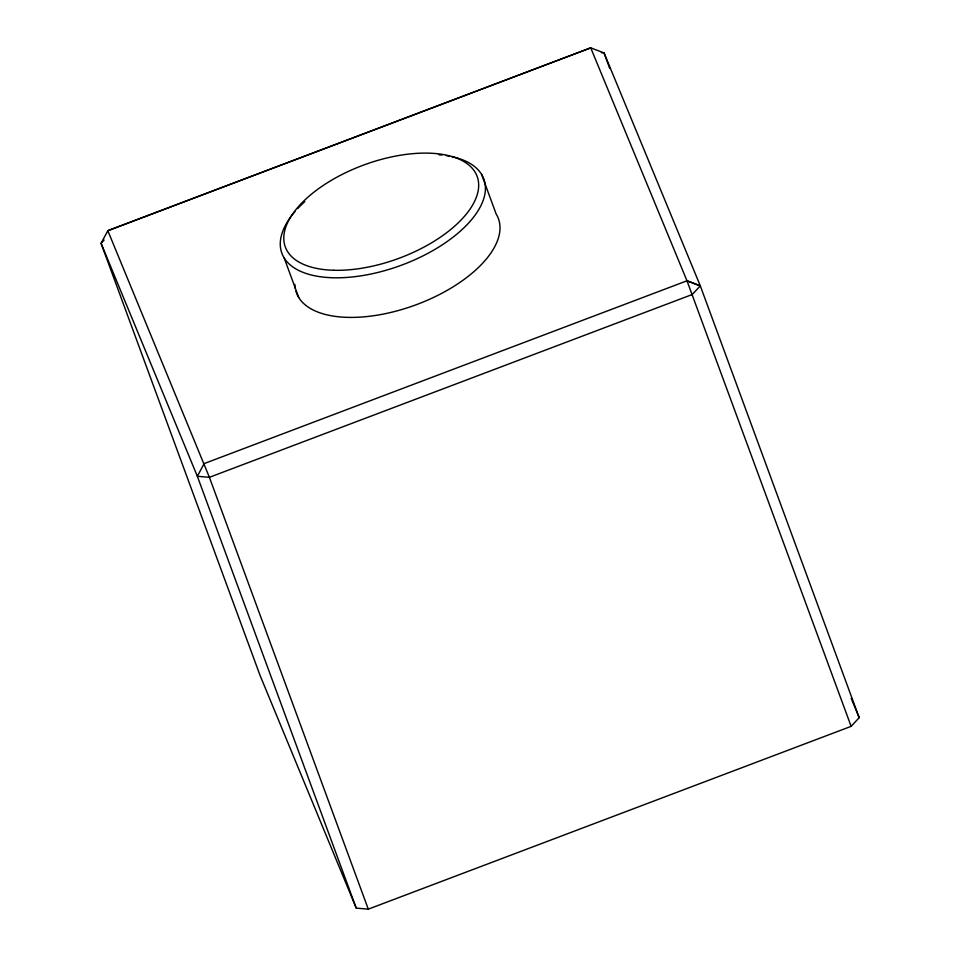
<?xml version="1.0" encoding="UTF-8"?>
<svg xmlns="http://www.w3.org/2000/svg" width="957" height="957" viewBox="0 0 957 957"><rect width="100%" height="100%" fill="white"/><g stroke="black" fill="none" stroke-linecap="round" stroke-linejoin="round"><path stroke-width="1.44" d="M104.086 240.075L101.071 243.317L259.957 675.152L356.231 908.109L368.289 909.15L851.132 726.351L859.183 717.678L700.309 285.856L604.034 52.898L590.72 47.85L107.866 230.649L101.071 243.317L197.345 476.275L356.231 908.109M700.309 285.856L692.246 294.517L209.404 477.316L197.345 476.275L204.14 463.607L686.982 280.796L700.309 285.856L686.982 280.796L590.72 47.85L107.842 230.721L209.404 477.316L368.289 909.15M601.355 52.671L604.034 52.898L609.705 68.318M851.216 698.383L859.183 717.678M687.006 280.844L851.132 726.351M481.538 174.306L496.121 213.925A107.579 52.479 -20.2 0 1 418.867 303.728A107.579 52.479 -20.2 0 1 295.94 291.251M284.169 257.923L298.74 297.531M451.752 156.625A107.579 52.479 -20.2 0 1 463.152 228.556A107.579 52.479 -20.2 0 1 324.363 277.219A107.579 52.479 -20.2 0 1 294.971 211.593M297.675 208.59A107.579 52.479 -20.2 0 1 304.805 201.604M438.976 154.795A107.579 52.479 -20.2 0 1 441.943 155.07M446.273 155.632A107.579 52.479 -20.2 0 1 449.06 156.087M295.294 288.559A107.579 52.479 -20.2 0 1 294.864 284.373M333.718 270.269A102.196 49.86 -20.2 0 0 478.667 184.498A102.196 49.86 -20.2 0 0 331.313 180.359A102.196 49.86 -20.2 0 0 333.718 270.269"/></g></svg>
